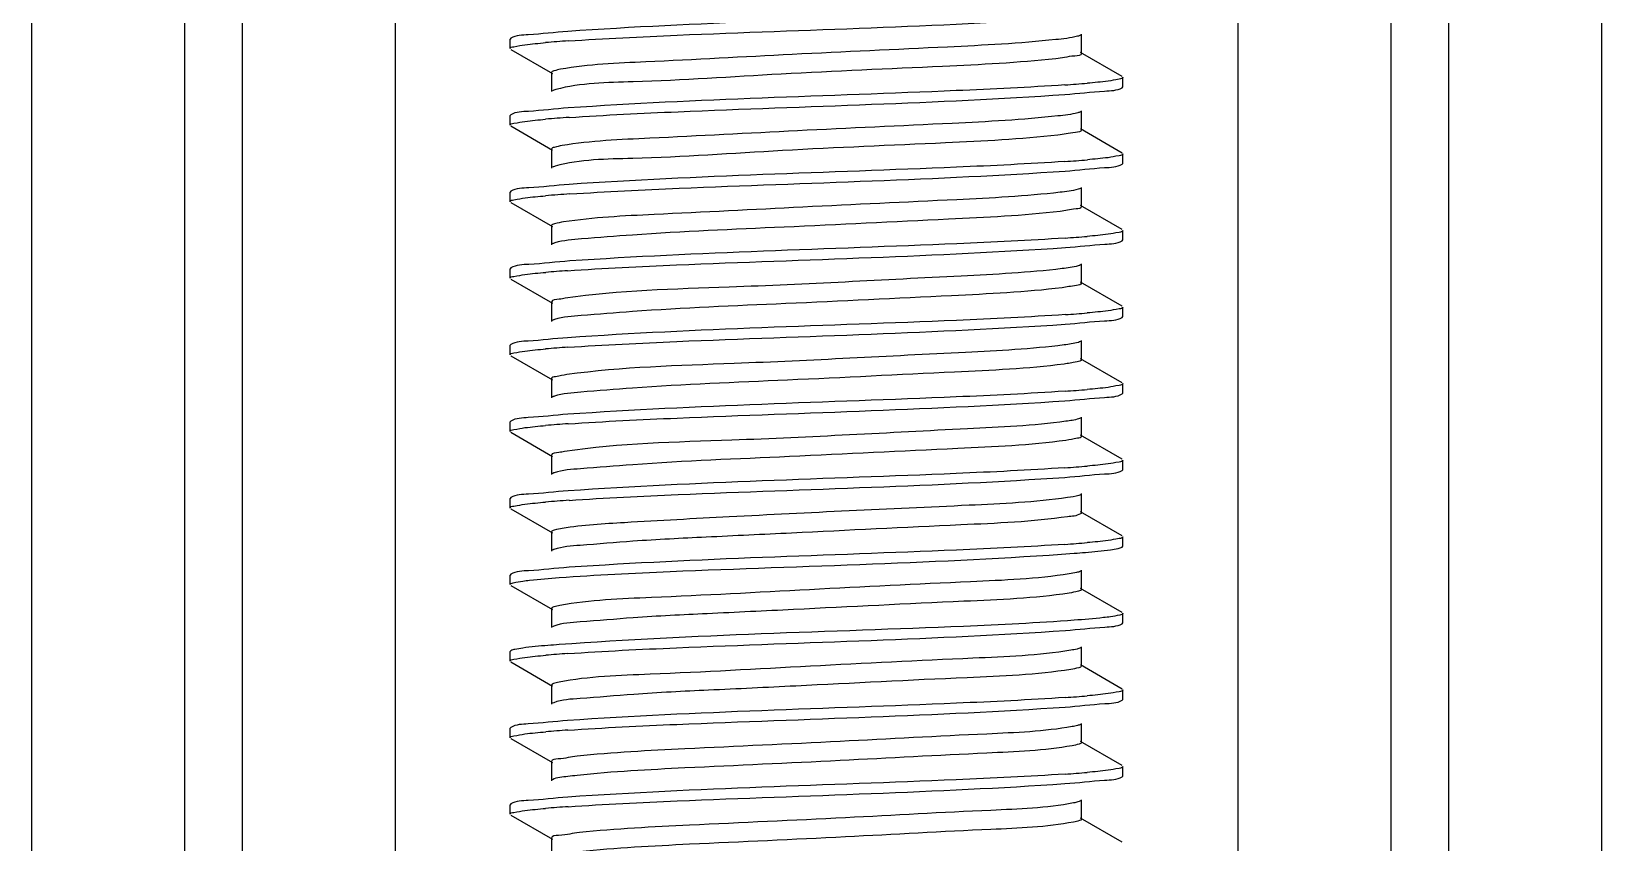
# Model space of a CAD drawing. Extents: x 4995099 to 5303443, y 4627657 to 4889583.
# Drawn here: x 5045632 to 5046242, y 4733347 to 4733662 of the extents above; entities that cross this region are included whole.
import ezdxf

# ---------------------------------------------------------------- set-up
doc = ezdxf.new("R2010")
doc.units = 0
doc.header["$LTSCALE"] = 1000
doc.header["$MEASUREMENT"] = 0
doc.layers.get('0').update_dxf_attribs({"color": 4, "linetype": 'CONTINUOUS'})

msp = doc.modelspace()

# ---------------------------------------------------------------- linework, layer by layer
at = {"linetype": 'Continuous'}
for p, q in [((5045631.61, 4737945.93), (5045631.61, 4732019.65)), ((5045691.14, 4737945.93), (5045691.14, 4732019.65)), ((5045713.46, 4737945.93), (5045713.46, 4732019.65)), ((5045773, 4737945.93), (5045773, 4732019.65)), ((5046100.42, 4737945.93), (5046100.42, 4732019.65)), ((5046159.95, 4737945.93), (5046159.95, 4732019.65)), ((5046182.28, 4737945.93), (5046182.28, 4732019.65)), ((5046241.81, 4737945.93), (5046241.81, 4732019.65)), ((5045817.93, 4733659.41), (5045817.64, 4733659.08)), ((5045817.64, 4733655.36), (5045817.64, 4733659.08)), ((5045817.64, 4733655.36), (5045817.64, 4733659.08)), ((5046039.66, 4733653.5), (5046039.66, 4733660.94)), ((5045817.93, 4733655.03), (5045834.08, 4733645.68)), ((5046055.49, 4733644.52), (5046039.34, 4733653.88)), ((5045833.76, 4733646.06), (5045833.76, 4733638.62)), ((5046055.77, 4733640.48), (5046055.77, 4733644.2)), ((5046055.77, 4733640.48), (5046055.77, 4733644.2)), ((5046055.49, 4733640.15), (5046055.77, 4733640.48)), ((5045817.93, 4733629.64), (5045817.64, 4733629.32)), ((5045817.64, 4733625.6), (5045817.64, 4733629.32)), ((5045817.64, 4733625.6), (5045817.64, 4733629.32)), ((5046039.66, 4733623.73), (5046039.66, 4733631.18)), ((5045817.93, 4733625.27), (5045834.08, 4733615.92)), ((5046055.49, 4733614.76), (5046039.34, 4733624.11)), ((5045833.76, 4733616.29), (5045833.76, 4733608.85)), ((5046055.77, 4733610.71), (5046055.77, 4733614.43)), ((5046055.77, 4733610.71), (5046055.77, 4733614.43)), ((5046055.49, 4733610.39), (5046055.77, 4733610.71)), ((5046039.66, 4733593.97), (5046039.66, 4733601.41)), ((5045817.93, 4733599.88), (5045817.64, 4733599.55)), ((5045817.64, 4733595.83), (5045817.64, 4733599.55)), ((5045817.64, 4733595.83), (5045817.64, 4733599.55)), ((5045817.93, 4733595.5), (5045834.08, 4733586.15)), ((5046055.49, 4733584.99), (5046039.34, 4733594.35)), ((5045833.76, 4733586.53), (5045833.76, 4733579.09)), ((5046055.77, 4733580.95), (5046055.77, 4733584.67)), ((5046055.77, 4733580.95), (5046055.77, 4733584.67)), ((5046055.49, 4733580.62), (5046055.77, 4733580.95)), ((5046039.66, 4733564.2), (5046039.66, 4733571.64)), ((5045817.93, 4733570.11), (5045817.64, 4733569.78)), ((5045817.64, 4733566.06), (5045817.64, 4733569.78)), ((5045817.64, 4733566.06), (5045817.64, 4733569.78)), ((5045817.93, 4733565.74), (5045834.08, 4733556.38)), ((5046055.49, 4733555.23), (5046039.34, 4733564.58)), ((5045833.76, 4733556.76), (5045833.76, 4733549.32)), ((5046055.77, 4733551.18), (5046055.77, 4733554.9)), ((5046055.77, 4733551.18), (5046055.77, 4733554.9)), ((5046055.49, 4733550.85), (5046055.77, 4733551.18)), ((5045817.93, 4733540.34), (5045817.64, 4733540.02)), ((5045817.64, 4733536.3), (5045817.64, 4733540.02)), ((5045817.64, 4733536.3), (5045817.64, 4733540.02)), ((5046039.66, 4733534.44), (5046039.66, 4733541.88)), ((5045817.93, 4733535.97), (5045834.08, 4733526.62)), ((5046055.49, 4733525.46), (5046039.34, 4733534.81)), ((5045833.76, 4733527), (5045833.76, 4733519.55)), ((5046055.77, 4733521.41), (5046055.77, 4733525.13)), ((5046055.77, 4733521.41), (5046055.77, 4733525.13)), ((5046055.49, 4733521.09), (5046055.77, 4733521.41)), ((5045817.93, 4733510.58), (5045817.64, 4733510.25)), ((5045817.64, 4733506.53), (5045817.64, 4733510.25)), ((5045817.64, 4733506.53), (5045817.64, 4733510.25)), ((5046039.66, 4733504.67), (5046039.66, 4733512.11)), ((5045817.93, 4733506.2), (5045834.08, 4733496.85)), ((5046055.49, 4733495.69), (5046039.34, 4733505.05)), ((5045833.76, 4733497.23), (5045833.76, 4733489.79)), ((5046055.49, 4733491.32), (5046055.77, 4733491.65)), ((5046055.77, 4733491.65), (5046055.77, 4733495.37)), ((5046055.77, 4733491.65), (5046055.77, 4733495.37)), ((5045817.93, 4733480.81), (5045817.64, 4733480.49)), ((5045817.64, 4733476.77), (5045817.64, 4733480.49)), ((5045817.64, 4733476.77), (5045817.64, 4733480.49)), ((5046039.66, 4733474.9), (5046039.66, 4733482.35)), ((5045817.93, 4733476.44), (5045834.08, 4733467.09)), ((5046055.49, 4733465.93), (5046039.34, 4733475.28)), ((5045833.76, 4733467.46), (5045833.76, 4733460.02)), ((5046055.49, 4733461.56), (5046055.77, 4733461.88)), ((5046055.77, 4733461.88), (5046055.77, 4733465.6)), ((5046055.77, 4733461.88), (5046055.77, 4733465.6)), ((5045817.93, 4733451.05), (5045817.64, 4733450.72)), ((5045817.64, 4733447), (5045817.64, 4733450.72)), ((5045817.64, 4733447), (5045817.64, 4733450.72)), ((5046039.66, 4733445.14), (5046039.66, 4733452.58)), ((5045817.93, 4733446.67), (5045834.08, 4733437.32)), ((5046055.49, 4733436.16), (5046039.34, 4733445.52)), ((5045833.76, 4733437.7), (5045833.76, 4733430.26)), ((5045834.63, 4733430.87), (5045834.08, 4733430.63)), ((5046055.49, 4733431.79), (5046055.77, 4733432.12)), ((5046055.77, 4733432.12), (5046055.77, 4733435.84)), ((5046055.77, 4733432.12), (5046055.77, 4733435.84)), ((5045817.93, 4733421.28), (5045817.64, 4733420.95)), ((5045817.64, 4733417.23), (5045817.64, 4733420.95)), ((5045817.64, 4733417.23), (5045817.64, 4733420.95)), ((5046039.66, 4733415.37), (5046039.66, 4733422.81)), ((5045817.93, 4733416.91), (5045834.08, 4733407.55)), ((5046055.49, 4733406.4), (5046039.34, 4733415.75)), ((5045833.76, 4733407.93), (5045833.76, 4733400.49)), ((5046055.77, 4733402.35), (5046055.77, 4733406.07)), ((5046055.77, 4733402.35), (5046055.77, 4733406.07)), ((5045834.58, 4733401.09), (5045834.08, 4733400.87)), ((5046055.49, 4733402.02), (5046055.77, 4733402.35)), ((5045817.93, 4733391.51), (5045817.64, 4733391.19)), ((5045817.64, 4733387.47), (5045817.64, 4733391.19)), ((5045817.64, 4733387.47), (5045817.64, 4733391.19)), ((5046039.66, 4733385.61), (5046039.66, 4733393.05)), ((5045817.93, 4733387.14), (5045834.08, 4733377.79)), ((5046055.49, 4733376.63), (5046039.34, 4733385.98)), ((5045833.76, 4733378.17), (5045833.76, 4733370.72)), ((5046055.77, 4733372.58), (5046055.77, 4733376.3)), ((5046055.77, 4733372.58), (5046055.77, 4733376.3)), ((5046055.49, 4733372.26), (5046055.77, 4733372.58)), ((5046039.66, 4733355.84), (5046039.66, 4733363.28)), ((5045817.93, 4733361.75), (5045817.64, 4733361.42)), ((5045817.64, 4733357.7), (5045817.64, 4733361.42)), ((5045817.64, 4733357.7), (5045817.64, 4733361.42)), ((5045817.93, 4733357.37), (5045834.08, 4733348.02)), ((5046055.49, 4733346.86), (5046039.34, 4733356.22)), ((5045833.76, 4733348.4), (5045833.76, 4733340.96))]:
    msp.add_line(p, q, dxfattribs=at)
for centre, radius, start, end in [((5045874.5, 4733145.52), 513.95, 93.81911, 94.80564), ((5045999.04, 4734152.62), 512.52, 273.82926, 274.80327), ((5045874.86, 4733111.23), 518.49, 93.7945, 94.80606), ((5045999.04, 4734122.9), 512.57, 273.82902, 274.80326), ((5045875.34, 4733075.4), 524.57, 93.76289, 94.80576), ((5045999.09, 4734092.5), 511.93, 273.83253, 274.80325), ((5045874.17, 4733060.27), 509.89, 93.84347, 94.80351), ((5045999.26, 4734060.59), 509.79, 273.84383, 274.80354), ((5045874.26, 4733029.35), 511.04, 93.83579, 94.80472), ((5045999.11, 4734032.61), 511.57, 273.83429, 274.80337), ((5045874.49, 4732996.81), 513.83, 93.81977, 94.80561), ((5045999.04, 4734003.77), 512.51, 273.82934, 274.80327), ((5045874.84, 4732962.58), 518.31, 93.79544, 94.80605), ((5045999.03, 4733974.08), 512.58, 273.82895, 274.80325), ((5045874.17, 4732911.45), 509.88, 93.84358, 94.80346), ((5045999.26, 4733911.69), 509.72, 273.84422, 274.80354), ((5045874.26, 4732880.59), 510.98, 93.83618, 94.80468), ((5045999.12, 4733883.73), 511.53, 273.83454, 274.80337), ((5045874.48, 4732848.1), 513.71, 93.82043, 94.80559)]:
    msp.add_arc(centre, radius, start, end, dxfattribs=at)
for points, knots in [([(5046033.32, 4733671.01), (5046019.22, 4733670.05), (5045954.81, 4733666.95), (5045890.31, 4733665.46), (5045840.08, 4733662.04)], [0, 0, 0, 0, 0.219182, 1, 1, 1, 1]), ([(5045840.08, 4733662.04), (5045834.95, 4733661.69), (5045827.76, 4733660.69), (5045819.93, 4733660.56), (5045817.93, 4733659.41)], [0, 0, 0, 0, 0.690282, 1, 1, 1, 1]), ([(5045840.26, 4733658.33), (5045854.36, 4733659.29), (5045918.7, 4733662.38), (5045983.11, 4733663.87), (5046033.27, 4733667.28)], [0, 0, 0, 0, 0.219464, 1, 1, 1, 1]), ([(5045817.64, 4733655.36), (5045817.64, 4733655.9), (5045820.49, 4733656.26), (5045821.92, 4733656.65), (5045823.36, 4733656.83)], [0, 0, 0, 0, 0.271583, 1, 1, 1, 1]), ([(5046029.66, 4733658.84), (5046015.69, 4733657.34), (5045981.54, 4733655.61), (5045928.4, 4733653.23), (5045878.33, 4733650.43), (5045848.16, 4733649.24), (5045837.25, 4733647.3)], [0, 0, 0, 0, 0.218541, 0.53186, 0.827656, 1, 1, 1, 1]), ([(5046039.34, 4733660.57), (5046038.98, 4733660.36), (5046035.78, 4733659.44), (5046032.51, 4733659.14), (5046029.66, 4733658.84)], [0, 0, 0, 0, 0.126922, 1, 1, 1, 1]), ([(5046029.66, 4733651.39), (5046015.06, 4733649.83), (5045979.47, 4733648.03), (5045924.64, 4733645.81), (5045874.75, 4733642.34), (5045845.12, 4733642.02), (5045835.36, 4733639.45)], [0, 0, 0, 0, 0.226203, 0.548928, 0.844544, 1, 1, 1, 1]), ([(5046039.66, 4733653.5), (5046039.67, 4733652.59), (5046034.54, 4733652.4), (5046032.16, 4733651.66), (5046029.66, 4733651.39)], [0, 0, 0, 0, 0.26668, 1, 1, 1, 1]), ([(5045837.25, 4733647.3), (5045836.37, 4733647.14), (5045835.39, 4733646.91), (5045833.76, 4733646.42), (5045833.76, 4733646.06)], [0, 0, 0, 0, 0.71423, 1, 1, 1, 1]), ([(5046055.77, 4733644.2), (5046055.77, 4733643.66), (5046052.91, 4733643.3), (5046051.46, 4733642.91), (5046050.02, 4733642.72)], [0, 0, 0, 0, 0.271492, 1, 1, 1, 1]), ([(5045835.36, 4733639.45), (5045835.1, 4733639.39), (5045834.67, 4733639.26), (5045834.25, 4733639.09), (5045834.09, 4733638.99)], [0, 0, 0, 0, 0.582774, 1, 1, 1, 1]), ([(5046033.27, 4733641.24), (5046019.19, 4733640.28), (5045954.85, 4733637.18), (5045890.44, 4733635.69), (5045840.26, 4733632.28)], [0, 0, 0, 0, 0.219137, 1, 1, 1, 1]), ([(5046033.26, 4733637.52), (5046038.41, 4733637.87), (5046045.62, 4733638.87), (5046053.48, 4733639), (5046055.49, 4733640.15)], [0, 0, 0, 0, 0.690317, 1, 1, 1, 1]), ([(5045840.26, 4733632.28), (5045835.09, 4733631.93), (5045827.84, 4733630.93), (5045819.94, 4733630.8), (5045817.93, 4733629.64)], [0, 0, 0, 0, 0.69044, 1, 1, 1, 1]), ([(5045840.54, 4733628.58), (5045854.66, 4733629.53), (5045918.9, 4733632.62), (5045983.22, 4733634.11), (5046033.26, 4733637.52)], [0, 0, 0, 0, 0.21999, 1, 1, 1, 1]), ([(5045817.64, 4733625.6), (5045817.64, 4733626.14), (5045820.51, 4733626.49), (5045821.96, 4733626.89), (5045823.4, 4733627.07)], [0, 0, 0, 0, 0.27145, 1, 1, 1, 1]), ([(5046030.53, 4733629.17), (5046016.88, 4733627.64), (5045983.11, 4733625.94), (5045930.22, 4733623.52), (5045879.73, 4733620.79), (5045849.08, 4733619.49), (5045837.81, 4733617.63)], [0, 0, 0, 0, 0.213445, 0.524835, 0.822565, 1, 1, 1, 1]), ([(5046039.34, 4733630.8), (5046039, 4733630.61), (5046036.1, 4733629.74), (5046033.12, 4733629.45), (5046030.53, 4733629.17)], [0, 0, 0, 0, 0.129402, 1, 1, 1, 1]), ([(5046030.53, 4733621.72), (5046016.03, 4733620.1), (5045980.31, 4733618.32), (5045925.13, 4733616.1), (5045874.85, 4733612.47), (5045844.91, 4733612.34), (5045835.19, 4733609.64)], [0, 0, 0, 0, 0.223629, 0.547758, 0.845359, 1, 1, 1, 1]), ([(5046039.66, 4733623.73), (5046039.67, 4733622.89), (5046035.01, 4733622.64), (5046032.81, 4733621.98), (5046030.53, 4733621.72)], [0, 0, 0, 0, 0.267679, 1, 1, 1, 1]), ([(5045837.81, 4733617.63), (5045836.79, 4733617.46), (5045835.68, 4733617.19), (5045833.76, 4733616.7), (5045833.76, 4733616.29)], [0, 0, 0, 0, 0.717972, 1, 1, 1, 1]), ([(5046055.77, 4733614.43), (5046055.77, 4733613.89), (5046052.91, 4733613.53), (5046051.46, 4733613.14), (5046050.02, 4733612.95)], [0, 0, 0, 0, 0.27149, 1, 1, 1, 1]), ([(5045835.19, 4733609.64), (5045834.97, 4733609.58), (5045834.59, 4733609.47), (5045834.23, 4733609.31), (5045834.09, 4733609.23)], [0, 0, 0, 0, 0.576628, 1, 1, 1, 1]), ([(5046033.26, 4733611.47), (5046019.22, 4733610.52), (5045954.98, 4733607.42), (5045890.66, 4733605.92), (5045840.54, 4733602.54)], [0, 0, 0, 0, 0.218917, 1, 1, 1, 1]), ([(5045840.91, 4733598.84), (5045855.05, 4733599.79), (5045919.18, 4733602.87), (5045983.39, 4733604.36), (5046033.3, 4733607.75)], [0, 0, 0, 0, 0.220703, 1, 1, 1, 1]), ([(5046033.3, 4733607.75), (5046038.44, 4733608.1), (5046045.64, 4733609.1), (5046053.49, 4733609.24), (5046055.49, 4733610.39)], [0, 0, 0, 0, 0.690284, 1, 1, 1, 1]), ([(5045840.54, 4733602.54), (5045835.31, 4733602.18), (5045827.97, 4733601.17), (5045819.97, 4733601.05), (5045817.93, 4733599.88)], [0, 0, 0, 0, 0.690671, 1, 1, 1, 1]), ([(5046039.34, 4733601.03), (5046039.03, 4733600.85), (5046036.4, 4733600.04), (5046033.7, 4733599.77), (5046031.36, 4733599.49)], [0, 0, 0, 0, 0.132064, 1, 1, 1, 1]), ([(5045817.64, 4733595.83), (5045817.64, 4733596.38), (5045820.55, 4733596.73), (5045822.01, 4733597.13), (5045823.48, 4733597.32)], [0, 0, 0, 0, 0.271241, 1, 1, 1, 1]), ([(5046031.36, 4733599.49), (5046018.03, 4733597.93), (5045984.67, 4733596.27), (5045932.05, 4733593.81), (5045881.15, 4733591.14), (5045850.03, 4733589.76), (5045838.4, 4733587.96)], [0, 0, 0, 0, 0.208365, 0.51783, 0.817489, 1, 1, 1, 1]), ([(5046031.36, 4733592.05), (5046016.98, 4733590.37), (5045981.15, 4733588.7), (5045925.8, 4733585.91), (5045878.15, 4733584.02), (5045848.58, 4733581.6), (5045838.41, 4733580.82), (5045835.05, 4733579.84)], [0, 0, 0, 0, 0.220836, 0.546198, 0.845814, 0.946671, 1, 1, 1, 1]), ([(5046039.66, 4733593.97), (5046039.67, 4733593.2), (5046035.46, 4733592.89), (5046033.44, 4733592.3), (5046031.36, 4733592.05)], [0, 0, 0, 0, 0.268865, 1, 1, 1, 1]), ([(5045838.4, 4733587.96), (5045837.24, 4733587.78), (5045835.99, 4733587.47), (5045833.76, 4733586.98), (5045833.76, 4733586.53)], [0, 0, 0, 0, 0.721099, 1, 1, 1, 1]), ([(5046055.77, 4733584.67), (5046055.77, 4733584.12), (5046052.91, 4733583.77), (5046051.47, 4733583.38), (5046050.03, 4733583.19)], [0, 0, 0, 0, 0.271512, 1, 1, 1, 1]), ([(5045835.05, 4733579.84), (5045834.86, 4733579.78), (5045834.53, 4733579.67), (5045834.21, 4733579.54), (5045834.09, 4733579.46)], [0, 0, 0, 0, 0.571059, 1, 1, 1, 1]), ([(5045839.99, 4733569.01), (5045854.1, 4733569.98), (5045918.58, 4733573.08), (5045983.14, 4733574.57), (5046033.43, 4733578)], [0, 0, 0, 0, 0.219066, 1, 1, 1, 1]), ([(5046033.3, 4733581.71), (5046019.31, 4733580.76), (5045955.17, 4733577.67), (5045890.97, 4733576.15), (5045840.91, 4733572.8)], [0, 0, 0, 0, 0.218549, 1, 1, 1, 1]), ([(5046033.43, 4733578), (5046038.54, 4733578.34), (5046045.7, 4733579.34), (5046053.5, 4733579.48), (5046055.49, 4733580.62)], [0, 0, 0, 0, 0.69018, 1, 1, 1, 1]), ([(5045840.91, 4733572.8), (5045835.59, 4733572.44), (5045828.13, 4733571.41), (5045820, 4733571.3), (5045817.93, 4733570.11)], [0, 0, 0, 0, 0.690961, 1, 1, 1, 1]), ([(5046039.34, 4733571.27), (5046039.05, 4733571.1), (5046036.7, 4733570.34), (5046034.26, 4733570.08), (5046032.16, 4733569.82)], [0, 0, 0, 0, 0.134759, 1, 1, 1, 1]), ([(5045817.64, 4733566.06), (5045817.64, 4733566.6), (5045820.49, 4733566.96), (5045821.93, 4733567.35), (5045823.36, 4733567.54)], [0, 0, 0, 0, 0.271599, 1, 1, 1, 1]), ([(5046032.16, 4733569.82), (5046019.14, 4733568.23), (5045975.95, 4733566.16), (5045911.66, 4733562.51), (5045860.12, 4733561.35), (5045839.04, 4733558.29)], [0, 0, 0, 0, 0.2033, 0.669699, 1, 1, 1, 1]), ([(5045839.04, 4733558.29), (5045838.27, 4733558.17), (5045836.78, 4733557.75), (5045833.76, 4733557.83), (5045833.76, 4733556.76)], [0, 0, 0, 0, 0.421563, 1, 1, 1, 1]), ([(5046032.16, 4733562.38), (5046017.91, 4733560.63), (5045982.03, 4733559), (5045926.41, 4733556.16), (5045878.29, 4733554.29), (5045848.48, 4733551.81), (5045838.26, 4733551.05), (5045834.93, 4733550.04)], [0, 0, 0, 0, 0.21788, 0.544381, 0.846087, 0.947243, 1, 1, 1, 1]), ([(5046039.66, 4733564.2), (5046039.67, 4733563.5), (5046035.88, 4733563.13), (5046034.04, 4733562.61), (5046032.16, 4733562.38)], [0, 0, 0, 0, 0.269913, 1, 1, 1, 1]), ([(5046055.77, 4733554.9), (5046055.77, 4733554.36), (5046052.93, 4733554), (5046051.49, 4733553.61), (5046050.06, 4733553.43)], [0, 0, 0, 0, 0.271607, 1, 1, 1, 1]), ([(5045834.93, 4733550.04), (5045834.77, 4733549.99), (5045834.48, 4733549.89), (5045834.2, 4733549.76), (5045834.08, 4733549.7)], [0, 0, 0, 0, 0.566019, 1, 1, 1, 1]), ([(5046033.43, 4733551.95), (5046019.32, 4733550.99), (5045954.84, 4733547.88), (5045890.28, 4733546.4), (5045839.99, 4733542.97)], [0, 0, 0, 0, 0.219044, 1, 1, 1, 1]), ([(5045840.08, 4733539.25), (5045854.17, 4733540.21), (5045918.59, 4733543.32), (5045983.09, 4733544.8), (5046033.32, 4733548.22)], [0, 0, 0, 0, 0.21915, 1, 1, 1, 1]), ([(5046033.32, 4733548.22), (5046038.45, 4733548.57), (5046045.65, 4733549.57), (5046053.49, 4733549.71), (5046055.49, 4733550.85)], [0, 0, 0, 0, 0.690268, 1, 1, 1, 1]), ([(5045839.99, 4733542.97), (5045834.89, 4733542.62), (5045827.72, 4733541.63), (5045819.92, 4733541.49), (5045817.93, 4733540.34)], [0, 0, 0, 0, 0.690198, 1, 1, 1, 1]), ([(5046032.91, 4733540.15), (5046020.23, 4733538.51), (5045977.42, 4733536.49), (5045913.1, 4733532.86), (5045861.24, 4733531.57), (5045839.71, 4733528.61)], [0, 0, 0, 0, 0.198237, 0.663206, 1, 1, 1, 1]), ([(5046039.33, 4733541.5), (5046039.07, 4733541.35), (5046036.97, 4733540.65), (5046034.79, 4733540.4), (5046032.91, 4733540.15)], [0, 0, 0, 0, 0.138038, 1, 1, 1, 1]), ([(5045817.64, 4733536.3), (5045817.64, 4733536.83), (5045820.48, 4733537.19), (5045821.91, 4733537.58), (5045823.34, 4733537.77)], [0, 0, 0, 0, 0.271633, 1, 1, 1, 1]), ([(5046039.66, 4733534.44), (5046039.66, 4733533.8), (5046036.3, 4733533.39), (5046034.6, 4733532.93), (5046032.91, 4733532.71)], [0, 0, 0, 0, 0.271897, 1, 1, 1, 1]), ([(5045839.71, 4733528.61), (5045838.22, 4733528.41), (5045836.69, 4733528.01), (5045833.76, 4733527.56), (5045833.76, 4733527)], [0, 0, 0, 0, 0.725984, 1, 1, 1, 1]), ([(5046032.91, 4733532.71), (5046018.82, 4733530.89), (5045982.9, 4733529.31), (5045927.05, 4733526.4), (5045878.47, 4733524.56), (5045848.41, 4733522.02), (5045838.14, 4733521.29), (5045834.84, 4733520.24)], [0, 0, 0, 0, 0.214764, 0.542299, 0.846146, 0.94769, 1, 1, 1, 1]), ([(5046033.32, 4733522.18), (5046019.22, 4733521.22), (5045954.81, 4733518.12), (5045890.31, 4733516.63), (5045840.08, 4733513.21)], [0, 0, 0, 0, 0.21918, 1, 1, 1, 1]), ([(5046055.77, 4733525.13), (5046055.77, 4733524.59), (5046052.92, 4733524.24), (5046051.47, 4733523.84), (5046050.03, 4733523.66)], [0, 0, 0, 0, 0.271532, 1, 1, 1, 1]), ([(5045834.84, 4733520.24), (5045834.69, 4733520.19), (5045834.44, 4733520.1), (5045834.19, 4733519.99), (5045834.08, 4733519.93)], [0, 0, 0, 0, 0.561464, 1, 1, 1, 1]), ([(5045840.25, 4733509.5), (5045854.36, 4733510.46), (5045918.69, 4733513.55), (5045983.11, 4733515.04), (5046033.27, 4733518.45)], [0, 0, 0, 0, 0.21945, 1, 1, 1, 1]), ([(5046033.27, 4733518.45), (5046038.41, 4733518.8), (5046045.62, 4733519.8), (5046053.48, 4733519.94), (5046055.49, 4733521.09)], [0, 0, 0, 0, 0.690314, 1, 1, 1, 1]), ([(5045840.08, 4733513.21), (5045834.95, 4733512.86), (5045827.76, 4733511.86), (5045819.93, 4733511.73), (5045817.93, 4733510.58)], [0, 0, 0, 0, 0.690278, 1, 1, 1, 1]), ([(5046033.63, 4733510.48), (5046020.95, 4733508.75), (5045977.56, 4733506.79), (5045912.73, 4733502.95), (5045860.28, 4733501.92), (5045838.8, 4733498.72)], [0, 0, 0, 0, 0.196711, 0.666198, 1, 1, 1, 1]), ([(5046039.33, 4733511.74), (5046039.09, 4733511.6), (5046037.24, 4733510.95), (5046035.29, 4733510.71), (5046033.63, 4733510.48)], [0, 0, 0, 0, 0.141415, 1, 1, 1, 1]), ([(5045817.64, 4733506.53), (5045817.64, 4733507.07), (5045820.49, 4733507.43), (5045821.92, 4733507.82), (5045823.36, 4733508)], [0, 0, 0, 0, 0.271586, 1, 1, 1, 1]), ([(5046039.66, 4733504.67), (5046039.66, 4733504.09), (5046036.68, 4733503.65), (5046035.14, 4733503.25), (5046033.63, 4733503.04)], [0, 0, 0, 0, 0.273799, 1, 1, 1, 1]), ([(5045838.8, 4733498.72), (5045838.06, 4733498.61), (5045836.64, 4733498.2), (5045833.75, 4733498.25), (5045833.76, 4733497.23)], [0, 0, 0, 0, 0.420896, 1, 1, 1, 1]), ([(5046033.63, 4733503.04), (5046019.71, 4733501.14), (5045983.79, 4733499.62), (5045927.73, 4733496.64), (5045878.7, 4733494.83), (5045848.38, 4733492.23), (5045838.03, 4733491.53), (5045834.76, 4733490.45)], [0, 0, 0, 0, 0.2115, 0.539982, 0.846021, 0.948031, 1, 1, 1, 1]), ([(5046033.27, 4733492.41), (5046019.19, 4733491.45), (5045954.85, 4733488.35), (5045890.43, 4733486.86), (5045840.25, 4733483.45)], [0, 0, 0, 0, 0.219141, 1, 1, 1, 1]), ([(5046033.26, 4733488.69), (5046038.41, 4733489.04), (5046045.62, 4733490.04), (5046053.48, 4733490.17), (5046055.49, 4733491.32)], [0, 0, 0, 0, 0.690317, 1, 1, 1, 1]), ([(5046055.77, 4733495.37), (5046055.77, 4733494.83), (5046052.91, 4733494.47), (5046051.46, 4733494.08), (5046050.02, 4733493.89)], [0, 0, 0, 0, 0.271493, 1, 1, 1, 1]), ([(5045834.76, 4733490.45), (5045834.63, 4733490.4), (5045834.4, 4733490.32), (5045834.18, 4733490.22), (5045834.08, 4733490.16)], [0, 0, 0, 0, 0.557348, 1, 1, 1, 1]), ([(5045840.53, 4733479.75), (5045854.65, 4733480.7), (5045918.89, 4733483.79), (5045983.21, 4733485.28), (5046033.26, 4733488.69)], [0, 0, 0, 0, 0.21997, 1, 1, 1, 1]), ([(5045840.25, 4733483.45), (5045835.09, 4733483.1), (5045827.84, 4733482.1), (5045819.94, 4733481.97), (5045817.93, 4733480.81)], [0, 0, 0, 0, 0.690434, 1, 1, 1, 1]), ([(5046034.31, 4733480.81), (5046021.64, 4733478.98), (5045977.68, 4733476.98), (5045920.28, 4733474.32), (5045867.61, 4733471.4), (5045845.92, 4733470.12), (5045837.93, 4733468.82)], [0, 0, 0, 0, 0.195214, 0.66949, 0.876579, 1, 1, 1, 1]), ([(5046039.33, 4733481.97), (5046039.12, 4733481.84), (5046037.48, 4733481.25), (5046035.77, 4733481.02), (5046034.31, 4733480.81)], [0, 0, 0, 0, 0.145106, 1, 1, 1, 1]), ([(5045817.64, 4733476.77), (5045817.64, 4733477.31), (5045820.51, 4733477.66), (5045821.96, 4733478.06), (5045823.4, 4733478.24)], [0, 0, 0, 0, 0.271456, 1, 1, 1, 1]), ([(5046034.31, 4733473.37), (5046020.57, 4733471.38), (5045984.68, 4733469.92), (5045937.84, 4733467.51), (5045895.38, 4733465.51), (5045867.96, 4733464.19), (5045848.37, 4733462.44), (5045837.95, 4733461.78), (5045834.69, 4733460.66)], [0, 0, 0, 0, 0.2081, 0.537452, 0.703534, 0.845734, 0.94828, 1, 1, 1, 1]), ([(5046039.66, 4733474.9), (5046039.66, 4733474.73), (5046037.78, 4733473.5), (5046036.01, 4733473.62), (5046034.31, 4733473.37)], [0, 0, 0, 0, 0.090621, 1, 1, 1, 1]), ([(5045837.93, 4733468.82), (5045836.88, 4733468.64), (5045835.75, 4733468.37), (5045833.75, 4733467.88), (5045833.76, 4733467.46)], [0, 0, 0, 0, 0.718866, 1, 1, 1, 1]), ([(5045834.69, 4733460.66), (5045834.57, 4733460.62), (5045834.37, 4733460.54), (5045834.17, 4733460.45), (5045834.08, 4733460.4)], [0, 0, 0, 0, 0.55363, 1, 1, 1, 1]), ([(5046033.26, 4733462.64), (5046019.22, 4733461.69), (5045954.97, 4733458.59), (5045890.65, 4733457.09), (5045840.53, 4733453.71)], [0, 0, 0, 0, 0.218927, 1, 1, 1, 1]), ([(5046055.77, 4733465.6), (5046055.77, 4733465.06), (5046052.91, 4733464.7), (5046051.46, 4733464.31), (5046050.02, 4733464.12)], [0, 0, 0, 0, 0.27149, 1, 1, 1, 1]), ([(5046050.95, 4733460.53), (5046051.94, 4733460.67), (5046053.46, 4733460.93), (5046055.01, 4733461.28), (5046055.49, 4733461.56)], [0, 0, 0, 0, 0.642991, 1, 1, 1, 1]), ([(5045836.73, 4733449.72), (5045851.09, 4733450.77), (5045917.81, 4733454.02), (5045984.63, 4733455.33), (5046036.88, 4733459.18)], [0, 0, 0, 0, 0.21564, 1, 1, 1, 1]), ([(5046036.88, 4733459.18), (5046038.33, 4733459.28), (5046043.02, 4733459.65), (5046047.72, 4733460.07), (5046050.95, 4733460.53)], [0, 0, 0, 0, 0.30751, 1, 1, 1, 1]), ([(5045840.53, 4733453.71), (5045835.3, 4733453.35), (5045827.96, 4733452.34), (5045819.97, 4733452.22), (5045817.93, 4733451.05)], [0, 0, 0, 0, 0.690663, 1, 1, 1, 1]), ([(5045822.53, 4733448.36), (5045823.43, 4733448.49), (5045828.15, 4733449.06), (5045832.89, 4733449.44), (5045836.73, 4733449.72)], [0, 0, 0, 0, 0.191483, 1, 1, 1, 1]), ([(5046034.95, 4733451.14), (5046022.26, 4733449.19), (5045988.5, 4733447.78), (5045934.38, 4733445.09), (5045881.25, 4733442.15), (5045848.71, 4733441.05), (5045837, 4733438.89)], [0, 0, 0, 0, 0.194105, 0.509785, 0.82001, 1, 1, 1, 1]), ([(5046039.34, 4733452.2), (5046038.86, 4733451.93), (5046037.37, 4733451.56), (5046035.9, 4733451.29), (5046034.95, 4733451.14)], [0, 0, 0, 0, 0.36416, 1, 1, 1, 1]), ([(5045817.64, 4733447), (5045817.64, 4733447.47), (5045820.04, 4733447.86), (5045821.3, 4733448.19), (5045822.53, 4733448.36)], [0, 0, 0, 0, 0.274278, 1, 1, 1, 1]), ([(5046034.95, 4733443.7), (5046021.41, 4733441.62), (5045985.55, 4733440.24), (5045938.67, 4733437.78), (5045895.85, 4733435.76), (5045868.13, 4733434.44), (5045848.39, 4733432.65), (5045837.88, 4733432.02), (5045834.63, 4733430.87)], [0, 0, 0, 0, 0.204575, 0.534732, 0.702004, 0.845303, 0.948449, 1, 1, 1, 1]), ([(5046039.66, 4733445.14), (5046039.66, 4733444.68), (5046037.39, 4733444.19), (5046036.13, 4733443.88), (5046034.95, 4733443.7)], [0, 0, 0, 0, 0.278319, 1, 1, 1, 1]), ([(5045837, 4733438.89), (5045836.18, 4733438.74), (5045835.26, 4733438.53), (5045833.75, 4733438.03), (5045833.76, 4733437.7)], [0, 0, 0, 0, 0.712667, 1, 1, 1, 1]), ([(5046036.88, 4733433.13), (5046022.56, 4733432.08), (5045955.83, 4733428.82), (5045889.02, 4733427.5), (5045836.73, 4733423.67)], [0, 0, 0, 0, 0.215051, 1, 1, 1, 1]), ([(5046033.44, 4733429.17), (5046038.54, 4733429.51), (5046045.7, 4733430.51), (5046053.5, 4733430.65), (5046055.49, 4733431.79)], [0, 0, 0, 0, 0.690176, 1, 1, 1, 1]), ([(5046050.95, 4733434.48), (5046050.06, 4733434.36), (5046045.38, 4733433.78), (5046040.68, 4733433.41), (5046036.88, 4733433.13)], [0, 0, 0, 0, 0.191313, 1, 1, 1, 1]), ([(5046055.77, 4733435.84), (5046055.77, 4733435.37), (5046053.41, 4733434.98), (5046052.17, 4733434.66), (5046050.95, 4733434.48)], [0, 0, 0, 0, 0.274533, 1, 1, 1, 1]), ([(5045839.99, 4733420.18), (5045854.1, 4733421.15), (5045918.58, 4733424.25), (5045983.14, 4733425.74), (5046033.44, 4733429.17)], [0, 0, 0, 0, 0.219067, 1, 1, 1, 1]), ([(5045817.64, 4733417.23), (5045817.64, 4733417.77), (5045820.49, 4733418.13), (5045821.93, 4733418.52), (5045823.36, 4733418.71)], [0, 0, 0, 0, 0.271597, 1, 1, 1, 1]), ([(5045822.53, 4733422.32), (5045821.53, 4733422.17), (5045819.99, 4733421.91), (5045818.42, 4733421.56), (5045817.93, 4733421.28)], [0, 0, 0, 0, 0.643579, 1, 1, 1, 1]), ([(5045836.73, 4733423.67), (5045835.27, 4733423.57), (5045830.53, 4733423.2), (5045825.79, 4733422.77), (5045822.53, 4733422.32)], [0, 0, 0, 0, 0.307323, 1, 1, 1, 1]), ([(5046035.55, 4733421.47), (5046023, 4733419.41), (5045989.1, 4733418.1), (5045934.63, 4733415.34), (5045881.08, 4733412.31), (5045848.28, 4733411.33), (5045836.64, 4733409.05)], [0, 0, 0, 0, 0.1914, 0.508904, 0.82143, 1, 1, 1, 1]), ([(5046039.33, 4733422.44), (5046038.91, 4733422.2), (5046037.63, 4733421.85), (5046036.36, 4733421.6), (5046035.55, 4733421.47)], [0, 0, 0, 0, 0.370146, 1, 1, 1, 1]), ([(5046035.55, 4733414.03), (5046022.23, 4733411.84), (5045986.42, 4733410.58), (5045939.51, 4733408.04), (5045896.34, 4733406.02), (5045868.33, 4733404.7), (5045848.42, 4733402.87), (5045837.82, 4733402.27), (5045834.58, 4733401.09)], [0, 0, 0, 0, 0.200932, 0.531835, 0.700309, 0.844745, 0.948548, 1, 1, 1, 1]), ([(5046039.66, 4733415.37), (5046039.66, 4733414.96), (5046037.71, 4733414.47), (5046036.58, 4733414.2), (5046035.55, 4733414.03)], [0, 0, 0, 0, 0.281673, 1, 1, 1, 1]), ([(5045836.64, 4733409.05), (5045835.91, 4733408.91), (5045835.07, 4733408.72), (5045833.76, 4733408.24), (5045833.76, 4733407.93)], [0, 0, 0, 0, 0.709469, 1, 1, 1, 1]), ([(5046055.77, 4733406.07), (5046055.77, 4733405.53), (5046052.93, 4733405.17), (5046051.49, 4733404.78), (5046050.06, 4733404.6)], [0, 0, 0, 0, 0.27161, 1, 1, 1, 1]), ([(5046033.44, 4733403.12), (5046019.33, 4733402.16), (5045954.85, 4733399.05), (5045890.29, 4733397.57), (5045839.99, 4733394.14)], [0, 0, 0, 0, 0.219037, 1, 1, 1, 1]), ([(5046033.33, 4733399.39), (5046038.46, 4733399.74), (5046045.65, 4733400.74), (5046053.49, 4733400.88), (5046055.49, 4733402.02)], [0, 0, 0, 0, 0.690266, 1, 1, 1, 1]), ([(5045839.99, 4733394.14), (5045834.88, 4733393.79), (5045827.72, 4733392.8), (5045819.92, 4733392.66), (5045817.93, 4733391.51)], [0, 0, 0, 0, 0.690196, 1, 1, 1, 1]), ([(5045840.07, 4733390.42), (5045854.17, 4733391.38), (5045918.59, 4733394.49), (5045983.09, 4733395.97), (5046033.33, 4733399.39)], [0, 0, 0, 0, 0.219143, 1, 1, 1, 1]), ([(5045817.64, 4733387.47), (5045817.64, 4733388), (5045820.48, 4733388.36), (5045821.91, 4733388.75), (5045823.34, 4733388.94)], [0, 0, 0, 0, 0.271633, 1, 1, 1, 1]), ([(5046036.11, 4733391.8), (5046025.17, 4733389.87), (5045994.94, 4733388.66), (5045944.82, 4733385.87), (5045891.71, 4733383.49), (5045857.6, 4733381.76), (5045843.67, 4733380.26)], [0, 0, 0, 0, 0.172879, 0.468878, 0.781995, 1, 1, 1, 1]), ([(5046039.33, 4733392.67), (5046038.97, 4733392.46), (5046037.88, 4733392.14), (5046036.79, 4733391.92), (5046036.11, 4733391.8)], [0, 0, 0, 0, 0.376739, 1, 1, 1, 1]), ([(5046036.11, 4733384.36), (5046025.17, 4733382.43), (5045994.94, 4733381.22), (5045944.82, 4733378.43), (5045891.71, 4733376.05), (5045857.6, 4733374.32), (5045843.67, 4733372.82)], [0, 0, 0, 0, 0.172879, 0.468878, 0.781995, 1, 1, 1, 1]), ([(5046039.66, 4733385.61), (5046039.66, 4733385.24), (5046038, 4733384.75), (5046037, 4733384.52), (5046036.11, 4733384.36)], [0, 0, 0, 0, 0.285344, 1, 1, 1, 1]), ([(5045843.67, 4733380.26), (5045841.19, 4733379.99), (5045838.83, 4733379.27), (5045833.75, 4733379.07), (5045833.76, 4733378.17)], [0, 0, 0, 0, 0.733223, 1, 1, 1, 1]), ([(5046055.77, 4733376.3), (5046055.77, 4733375.76), (5046052.92, 4733375.41), (5046051.47, 4733375.01), (5046050.03, 4733374.83)], [0, 0, 0, 0, 0.271534, 1, 1, 1, 1]), ([(5045843.67, 4733372.82), (5045842.46, 4733372.69), (5045839.29, 4733372.22), (5045835.85, 4733372.12), (5045834.08, 4733371.1)], [0, 0, 0, 0, 0.372684, 1, 1, 1, 1]), ([(5046033.33, 4733373.35), (5046019.23, 4733372.39), (5045954.81, 4733369.29), (5045890.31, 4733367.8), (5045840.07, 4733364.38)], [0, 0, 0, 0, 0.219178, 1, 1, 1, 1]), ([(5045840.25, 4733360.67), (5045854.35, 4733361.63), (5045918.69, 4733364.72), (5045983.11, 4733366.21), (5046033.27, 4733369.62)], [0, 0, 0, 0, 0.219437, 1, 1, 1, 1]), ([(5046033.27, 4733369.62), (5046038.41, 4733369.97), (5046045.62, 4733370.97), (5046053.48, 4733371.11), (5046055.49, 4733372.26)], [0, 0, 0, 0, 0.690313, 1, 1, 1, 1]), ([(5045840.07, 4733364.38), (5045834.95, 4733364.03), (5045827.76, 4733363.03), (5045819.93, 4733362.9), (5045817.93, 4733361.75)], [0, 0, 0, 0, 0.690275, 1, 1, 1, 1]), ([(5045817.64, 4733357.7), (5045817.64, 4733358.24), (5045820.48, 4733358.6), (5045821.92, 4733358.99), (5045823.36, 4733359.17)], [0, 0, 0, 0, 0.271588, 1, 1, 1, 1]), ([(5046036.63, 4733362.13), (5046026.06, 4733360.11), (5045996.31, 4733359.03), (5045946.64, 4733356.15), (5045893.3, 4733353.82), (5045858.81, 4733352.06), (5045844.57, 4733350.59)], [0, 0, 0, 0, 0.167774, 0.461831, 0.776883, 1, 1, 1, 1]), ([(5046039.33, 4733362.91), (5046039.02, 4733362.72), (5046038.11, 4733362.44), (5046037.19, 4733362.24), (5046036.63, 4733362.13)], [0, 0, 0, 0, 0.384134, 1, 1, 1, 1]), ([(5046036.63, 4733354.69), (5046026.06, 4733352.67), (5045996.31, 4733351.59), (5045946.64, 4733348.71), (5045893.3, 4733346.38), (5045858.81, 4733344.62), (5045844.57, 4733343.15)], [0, 0, 0, 0, 0.167774, 0.461831, 0.776883, 1, 1, 1, 1]), ([(5046039.66, 4733355.84), (5046039.66, 4733355.52), (5046038.27, 4733355.04), (5046037.39, 4733354.83), (5046036.63, 4733354.69)], [0, 0, 0, 0, 0.289775, 1, 1, 1, 1]), ([(5045844.57, 4733350.59), (5045841.87, 4733350.31), (5045839.32, 4733349.5), (5045833.75, 4733349.38), (5045833.76, 4733348.4)], [0, 0, 0, 0, 0.734072, 1, 1, 1, 1])]:
    msp.add_open_spline(points, degree=3, knots=knots, dxfattribs=at)
for points in [[(5045823.36, 4733656.83), (5045826.04, 4733657.18), (5045828.74, 4733657.43), (5045831.44, 4733657.66)], [(5046050.02, 4733642.72), (5046047.34, 4733642.37), (5046044.65, 4733642.12), (5046041.96, 4733641.89)], [(5045823.4, 4733627.07), (5045826.06, 4733627.42), (5045828.74, 4733627.67), (5045831.42, 4733627.9)], [(5046050.02, 4733612.95), (5046047.34, 4733612.61), (5046044.65, 4733612.36), (5046041.96, 4733612.13)], [(5045823.48, 4733597.32), (5045826.11, 4733597.66), (5045828.75, 4733597.9), (5045831.39, 4733598.13)], [(5046050.03, 4733583.19), (5046047.34, 4733582.84), (5046044.65, 4733582.59), (5046041.95, 4733582.36)], [(5045823.36, 4733567.54), (5045826.05, 4733567.89), (5045828.76, 4733568.14), (5045831.47, 4733568.37)], [(5046050.06, 4733553.43), (5046047.36, 4733553.08), (5046044.66, 4733552.83), (5046041.95, 4733552.59)], [(5045823.34, 4733537.77), (5045826.04, 4733538.12), (5045828.75, 4733538.37), (5045831.46, 4733538.6)], [(5046050.03, 4733523.66), (5046047.35, 4733523.31), (5046044.65, 4733523.06), (5046041.95, 4733522.83)], [(5045823.36, 4733508), (5045826.04, 4733508.35), (5045828.74, 4733508.6), (5045831.44, 4733508.83)], [(5046050.02, 4733493.89), (5046047.34, 4733493.54), (5046044.65, 4733493.29), (5046041.96, 4733493.06)], [(5045823.4, 4733478.24), (5045826.06, 4733478.59), (5045828.74, 4733478.84), (5045831.42, 4733479.07)], [(5046050.02, 4733464.12), (5046047.34, 4733463.78), (5046044.65, 4733463.53), (5046041.96, 4733463.3)], [(5045823.36, 4733418.71), (5045826.06, 4733419.06), (5045828.76, 4733419.31), (5045831.47, 4733419.54)], [(5046050.06, 4733404.6), (5046047.36, 4733404.25), (5046044.66, 4733404), (5046041.95, 4733403.76)], [(5045823.34, 4733388.94), (5045826.04, 4733389.29), (5045828.75, 4733389.54), (5045831.46, 4733389.77)], [(5046050.03, 4733374.83), (5046047.35, 4733374.48), (5046044.65, 4733374.23), (5046041.95, 4733374)], [(5045823.36, 4733359.17), (5045826.04, 4733359.52), (5045828.74, 4733359.77), (5045831.44, 4733360)]]:
    msp.add_open_spline(points, degree=3, dxfattribs=at)

doc.saveas('drawing.dxf')
